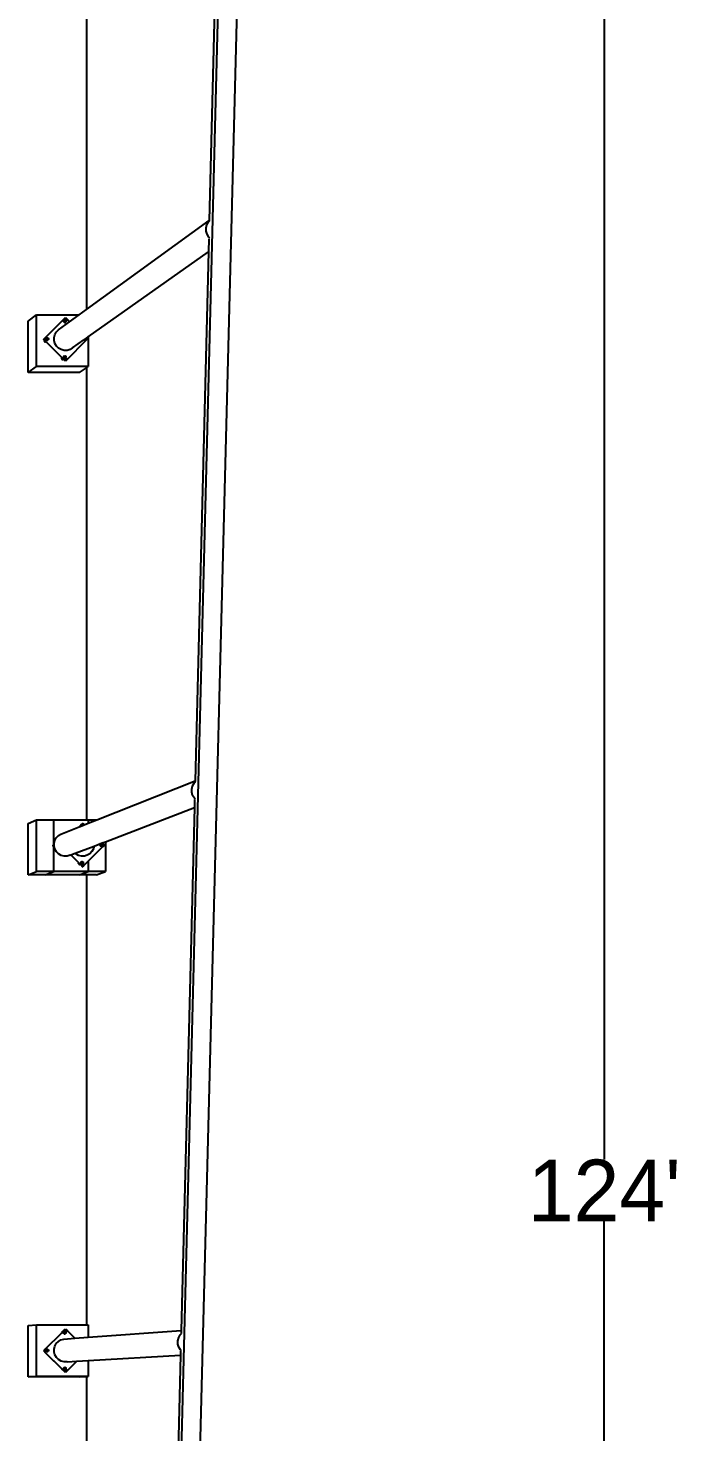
# Model space of a CAD drawing. Header units: inches. Extents: x -614 to 848, y -1045 to 1103.
# Drawn here: x 591 to 848, y 8 to 555 of the extents above; entities that cross this region are included whole.
import ezdxf

# ---------------------------------------------------------------- set-up
doc = ezdxf.new("R2010")
doc.units = ezdxf.units.IN
doc.header["$MEASUREMENT"] = 0
doc.dimstyles.get("Standard").update_dxf_attribs({"dimtxt": 24, "dimasz": 0.18, "dimexe": 0.18, "dimexo": 0.0625, "dimgap": 0.09, "dimtad": 0, "dimtih": 1, "dimtoh": 1, "dimdec": 4, "dimzin": 0, "dimdsep": 46, "dimtxsty": 'Standard', "dimcen": 0.09, "dimclrd": 1, "dimclre": 1, "dimclrt": 1, "dimadec": 0, "dimazin": 0, "dimtfac": 1, "dimtdec": 4, "dimtofl": 0, "dimtmove": 0, "dimatfit": 3, "dimfxl": 1, "dimtolj": 1, "dimtzin": 0, "dimarcsym": 0})

# ---------------------------------------------------------------- blocks, each defined once
blk = doc.blocks.new('*D1')
at = {"color": 1, "lineweight": -2, "transparency": 16777216}
for p, q in [((684.54, 1015.55), (816.19, 1015.55)), ((816.01, 1015.37), (816.01, 114.12)), ((816.01, -811.32), (816.01, 89.94)), ((637.71, -811.5), (816.19, -811.5))]:
    blk.add_line(p, q, dxfattribs=at)
at = {"color": 1, "transparency": 16777216}
for points in [[(815.98, 1015.37), (816.04, 1015.37), (816.01, 1015.55)], [(815.98, -811.32), (816.04, -811.32), (816.01, -811.5)]]:
    blk.add_solid(points, dxfattribs=at)
at = {"layer": 'Defpoints', "color": 0, "transparency": 16777216}
for p in [(684.47, 1015.55), (637.65, -811.5), (816.01, -811.5)]:
    blk.add_point(p, dxfattribs=at)
at = {"color": 1, "transparency": 16777216, "insert": (816.01, 102.03), "char_height": 24, "attachment_point": 5}
blk.add_mtext("\\A1;124'", dxfattribs=at)

msp = doc.modelspace()

# ---------------------------------------------------------------- linework, layer by layer
for p, q in [((630.61846, -811.49995), (676.92499, 1015.55191)), ((648.89581, -372.74928), (676.34825, 698.45633)), ((667.25798, 688.11104), (662.00141, 480.25696)), ((614.16305, 619.56269), (614.16305, 445.55204)), ((614.16305, 445.55204), (662.00141, 480.25696)), ((660.80069, 477.43644), (661.11792, 478.6821)), ((660.81666, 476.15113), (660.80069, 477.43644)), ((661.11792, 478.6821), (661.74675, 479.80321)), ((661.74675, 479.80321), (662.24759, 480.31665)), ((662.00141, 480.25696), (661.99835, 480.13588)), ((661.16476, 474.91374), (660.81666, 476.15113)), ((661.82125, 473.80861), (661.16476, 474.91374)), ((661.82009, 473.08715), (661.69152, 468.00311)), ((662.24759, 473.39274), (661.82125, 473.80861)), ((614.86396, 434.88278), (661.69152, 468.00311)), ((661.69152, 468.00311), (656.47731, 261.82434)), ((591.40954, 441.01367), (594.72395, 443.48523)), ((594.72395, 443.48523), (611.31409, 443.48523)), ((594.72395, 423.34522), (594.72395, 443.48523)), ((607.60518, 440.79455), (611.31409, 443.48523)), ((611.31409, 443.48523), (614.16305, 445.55204)), ((591.40954, 420.9859), (591.40954, 441.01367)), ((598.23453, 434.67916), (605.21092, 441.65555)), ((598.25713, 434.69558), (605.21442, 441.65287)), ((603.20799, 437.60456), (607.60518, 440.79455)), ((605.21092, 441.65555), (605.95775, 442.40238)), ((605.21092, 441.65555), (605.23379, 441.67224)), ((605.21092, 441.65555), (605.21442, 441.65287)), ((605.21442, 441.65287), (605.23379, 441.67224)), ((605.23379, 441.67224), (605.96084, 442.39929)), ((605.23379, 441.67224), (605.45254, 441.50439)), ((605.30297, 441.06647), (605.28869, 440.95798)), ((605.28869, 440.95798), (605.30297, 440.84949)), ((605.31307, 441.05637), (605.29879, 440.94788)), ((605.29879, 440.94788), (605.31307, 440.83939)), ((605.34485, 441.16758), (605.30297, 441.06647)), ((605.30297, 440.84949), (605.34485, 440.74839)), ((605.35495, 441.15748), (605.31307, 441.05637)), ((605.31307, 440.94788), (605.32687, 441.05268)), ((605.32687, 440.84308), (605.31307, 440.94788)), ((605.31307, 440.83939), (605.35495, 440.73829)), ((605.32687, 441.05268), (605.36732, 441.15033)), ((605.36732, 440.74543), (605.32687, 440.84308)), ((605.41147, 441.25439), (605.34485, 441.16758)), ((605.34485, 440.74839), (605.41147, 440.66157)), ((605.42157, 441.24429), (605.35495, 441.15748)), ((605.35495, 440.73829), (605.4128, 440.6629)), ((605.36026, 440.98226), (605.37406, 441.08706)), ((605.37406, 440.87745), (605.36026, 440.98226)), ((605.36732, 441.15033), (605.43167, 441.23419)), ((605.4229, 440.673), (605.36732, 440.74543)), ((605.37406, 441.08706), (605.41452, 441.18473)), ((605.41452, 440.77979), (605.37406, 440.87745)), ((605.49829, 441.32101), (605.41147, 441.25439)), ((605.4229, 440.673), (605.41147, 440.66157)), ((605.4128, 440.6629), (605.41718, 440.65718)), ((605.41452, 441.18473), (605.44344, 441.22242)), ((605.46452, 440.71462), (605.41452, 440.77979)), ((605.41718, 440.65718), (605.42157, 440.65147)), ((605.42157, 440.65147), (605.50839, 440.58485)), ((605.4229, 440.673), (605.46452, 440.71462)), ((605.43167, 440.66157), (605.4229, 440.673)), ((605.43167, 441.23419), (605.51553, 441.29854)), ((605.43167, 441.23419), (605.44344, 441.22242)), ((605.51553, 440.59722), (605.43167, 440.66157)), ((605.44344, 441.22242), (605.47887, 441.26859)), ((605.45254, 441.50439), (605.70728, 441.39888)), ((605.47887, 440.69592), (605.46452, 440.71462)), ((605.47887, 441.26859), (605.52068, 441.30067)), ((605.56273, 440.63157), (605.47887, 440.69592)), ((605.59939, 441.36289), (605.49829, 441.32101)), ((605.50839, 440.58485), (605.60949, 440.54297)), ((605.51553, 441.29854), (605.56273, 441.33294)), ((605.51553, 441.29854), (605.52068, 441.30067)), ((605.61318, 440.55677), (605.51553, 440.59722)), ((605.52068, 441.30067), (605.56273, 441.33294)), ((605.56273, 441.33294), (605.65163, 441.36976)), ((605.6604, 440.59112), (605.56273, 440.63157)), ((605.65163, 441.36976), (605.59939, 441.36289)), ((605.60949, 440.54297), (605.71798, 440.52869)), ((605.71798, 440.54297), (605.61318, 440.55677)), ((605.65163, 441.36976), (605.6604, 441.3734)), ((605.6604, 441.3734), (605.7652, 441.38719)), ((605.7652, 440.57732), (605.6604, 440.59112)), ((605.70728, 441.39888), (605.98064, 441.36289)), ((605.71798, 440.54297), (605.71798, 440.58354)), ((605.82278, 440.55677), (605.71798, 440.54297)), ((605.71798, 440.52869), (605.82647, 440.54297)), ((605.71798, 440.54012), (605.71798, 440.54297)), ((605.71798, 440.52869), (605.71798, 440.54012)), ((605.7652, 441.38719), (605.87001, 441.3734)), ((605.87001, 440.59112), (605.7652, 440.57732)), ((605.91748, 440.59495), (605.82278, 440.55677)), ((605.82647, 440.54297), (605.92758, 440.58485)), ((605.87001, 441.3734), (605.96767, 441.33294)), ((605.9623, 440.62934), (605.87001, 440.59112)), ((605.92043, 440.59722), (605.91748, 440.59495)), ((605.92043, 440.59722), (605.96767, 440.63157)), ((605.92043, 440.59722), (605.9623, 440.62934)), ((605.92758, 440.58485), (606.01439, 440.65147)), ((605.95775, 442.40238), (605.98064, 442.41909)), ((605.95775, 442.40238), (605.96084, 442.39929)), ((605.96084, 442.39929), (605.98064, 442.41909)), ((605.96767, 440.63157), (605.9623, 440.62934)), ((605.96767, 441.33294), (606.05154, 441.26859)), ((606.05154, 440.69592), (605.96767, 440.63157)), ((605.98064, 442.41909), (606.72749, 441.67224)), ((605.98064, 442.41909), (605.98064, 441.36855)), ((605.98064, 441.36289), (606.25401, 441.39888)), ((606.01439, 440.65147), (606.04416, 440.69026)), ((606.05154, 441.26859), (606.11589, 441.18473)), ((606.11589, 440.77979), (606.05154, 440.69592)), ((606.11589, 441.18473), (606.15634, 441.08706)), ((606.15634, 440.87745), (606.11589, 440.77979)), ((606.15634, 441.08706), (606.17014, 440.98226)), ((606.17014, 440.98226), (606.15634, 440.87745)), ((606.25401, 441.39888), (606.50874, 441.50439)), ((606.50874, 441.50439), (606.72749, 441.67224)), ((606.72749, 441.67224), (607.60518, 440.79455)), ((597.4877, 433.93233), (598.23453, 434.67916)), ((597.4877, 433.93233), (597.51028, 433.94873)), ((597.72406, 433.69597), (597.4877, 433.93233)), ((597.51028, 433.94873), (598.23721, 434.67566)), ((598.25713, 433.20188), (597.51028, 433.94873)), ((597.51028, 433.94873), (598.52359, 433.94873)), ((597.6274, 433.52355), (597.61314, 433.41522)), ((597.61314, 433.41522), (597.6274, 433.30689)), ((597.66922, 433.6245), (597.6274, 433.52355)), ((597.6274, 433.30689), (597.66922, 433.20594)), ((597.72406, 433.69597), (597.66922, 433.6245)), ((597.66922, 433.20594), (597.73573, 433.11926)), ((598.23453, 433.18551), (597.72406, 433.69597)), ((597.73573, 433.11926), (597.82242, 433.05274)), ((597.82242, 433.05274), (597.92337, 433.01092)), ((597.92337, 433.01092), (598.0317, 432.99666)), ((598.0317, 432.99666), (598.14003, 433.01092)), ((598.14003, 433.01092), (598.24098, 433.05274)), ((598.23453, 434.67916), (598.25713, 434.69558)), ((598.23721, 434.67566), (598.23453, 434.67916)), ((598.23453, 433.18551), (598.25713, 433.20188)), ((598.31245, 433.10758), (598.23453, 433.18551)), ((598.23721, 434.67566), (598.25713, 434.69558)), ((598.24098, 433.05274), (598.31245, 433.10758)), ((598.24098, 433.05274), (598.31426, 433.10578)), ((598.42498, 434.47683), (598.25713, 434.69558)), ((598.25713, 433.20188), (598.42498, 433.42063)), ((605.23379, 426.22522), (598.25713, 433.20188)), ((598.31426, 433.10578), (598.31245, 433.10758)), ((604.57381, 426.84623), (598.31426, 433.10578)), ((598.5305, 434.2221), (598.42498, 434.47683)), ((598.42498, 433.42063), (598.5305, 433.67536)), ((598.5167, 434.18236), (598.50242, 434.07386)), ((598.50242, 434.07386), (598.5167, 433.96537)), ((598.51621, 434.07017), (598.5305, 434.17866)), ((598.5305, 433.96907), (598.51621, 434.07017)), ((598.55858, 434.28346), (598.5167, 434.18236)), ((598.5167, 433.96537), (598.52359, 433.94873)), ((598.52359, 433.94873), (598.53586, 433.94873)), ((598.52359, 433.94873), (598.55858, 433.86427)), ((598.53484, 434.18914), (598.5305, 434.2221)), ((598.53484, 434.18914), (598.5305, 434.17866)), ((598.5305, 433.96907), (598.5305, 433.96167)), ((598.5305, 433.96907), (598.55984, 433.89823)), ((598.5305, 433.96167), (598.5591, 433.89262)), ((598.5305, 433.67536), (598.5591, 433.89262)), ((598.57237, 434.27976), (598.53484, 434.18914)), ((598.56649, 433.94873), (598.53484, 434.18914)), ((598.53586, 433.94873), (598.53892, 433.94873)), ((598.53892, 433.94873), (598.56082, 433.94873)), ((598.62519, 434.37027), (598.55858, 434.28346)), ((598.55858, 433.86427), (598.61642, 433.78888)), ((598.5591, 433.89262), (598.55984, 433.89823)), ((598.5591, 433.89262), (598.57237, 433.86057)), ((598.55984, 433.89823), (598.56649, 433.94873)), ((598.57095, 433.87141), (598.55984, 433.89823)), ((598.56336, 434.1077), (598.57716, 434.21251)), ((598.57716, 434.0029), (598.56336, 434.1077)), ((598.62652, 433.79898), (598.57095, 433.87141)), ((598.57237, 434.27976), (598.63529, 434.36017)), ((598.57237, 433.86057), (598.63899, 433.77375)), ((598.57716, 434.21251), (598.61761, 434.31017)), ((598.61761, 433.90523), (598.57716, 434.0029)), ((598.61642, 433.78888), (598.62081, 433.78317)), ((598.61761, 434.31017), (598.647, 434.34847)), ((598.66761, 433.84007), (598.61761, 433.90523)), ((598.62081, 433.78317), (598.62519, 433.77745)), ((598.62519, 433.77745), (598.71201, 433.71083)), ((598.62652, 433.79898), (598.66761, 433.84007)), ((598.63529, 433.78755), (598.62652, 433.79898)), ((598.63529, 434.36017), (598.71915, 434.42452)), ((598.63899, 434.36658), (598.63529, 434.36017)), ((598.63529, 434.36017), (598.647, 434.34847)), ((598.71915, 433.7232), (598.63529, 433.78755)), ((598.72581, 434.4332), (598.63899, 434.36658)), ((598.63899, 433.77375), (598.72581, 433.70714)), ((598.647, 434.34847), (598.68196, 434.39404)), ((598.68196, 433.82137), (598.66761, 433.84007)), ((598.68196, 434.39404), (598.72467, 434.42681)), ((598.76583, 433.75702), (598.68196, 433.82137)), ((598.71201, 433.71083), (598.81311, 433.66896)), ((598.71915, 434.42452), (598.73815, 434.43831)), ((598.71915, 434.42452), (598.72467, 434.42681)), ((598.81681, 433.68275), (598.71915, 433.7232)), ((598.72467, 434.42681), (598.73815, 434.43831)), ((598.73815, 434.43831), (598.72581, 434.4332)), ((598.82691, 433.66526), (598.72581, 433.70714)), ((598.74142, 434.43966), (598.73815, 434.43831)), ((598.74142, 434.43966), (598.76583, 434.45839)), ((598.76583, 434.45839), (598.86349, 434.49884)), ((598.86349, 433.71656), (598.76583, 433.75702)), ((598.81311, 433.66896), (598.82025, 433.66802)), ((598.92161, 433.66896), (598.81681, 433.68275)), ((598.82025, 433.66802), (598.92161, 433.65467)), ((598.82691, 433.66526), (598.9354, 433.65098)), ((598.86349, 434.49884), (598.9683, 434.51264)), ((598.9683, 433.70277), (598.86349, 433.71656)), ((598.92161, 433.66896), (598.92161, 433.70891)), ((599.0264, 433.68275), (598.92161, 433.66896)), ((598.92161, 433.6661), (598.92161, 433.66896)), ((598.92161, 433.65467), (599.0301, 433.66896)), ((598.92161, 433.65467), (598.92161, 433.6661)), ((598.9354, 433.65098), (599.0439, 433.66526)), ((598.9683, 434.51264), (599.0731, 434.49884)), ((599.0731, 433.71656), (598.9683, 433.70277)), ((599.1211, 433.72093), (599.0264, 433.68275)), ((599.0301, 433.66896), (599.1312, 433.71083)), ((599.0439, 433.66526), (599.145, 433.70714)), ((599.0731, 434.49884), (599.17077, 434.45839)), ((599.16503, 433.75464), (599.0731, 433.71656)), ((599.12406, 433.7232), (599.1211, 433.72093)), ((599.12406, 433.7232), (599.17077, 433.75702)), ((599.12406, 433.7232), (599.16503, 433.75464)), ((599.1312, 433.71083), (599.21802, 433.77745)), ((599.145, 433.70714), (599.23181, 433.77375)), ((599.17077, 433.75702), (599.16503, 433.75464)), ((599.17077, 434.45839), (599.25463, 434.39404)), ((599.25463, 433.82137), (599.17077, 433.75702)), ((599.21802, 433.77745), (599.24754, 433.81593)), ((599.25463, 434.39404), (599.31898, 434.31017)), ((599.31898, 433.90523), (599.25463, 433.82137)), ((599.31898, 434.31017), (599.35944, 434.21251)), ((599.35944, 434.0029), (599.31898, 433.90523)), ((599.35944, 434.21251), (599.37324, 434.1077)), ((599.37324, 434.1077), (599.35944, 434.0029)), ((601.52974, 434.61247), (601.81852, 435.7464)), ((601.54428, 433.44244), (601.52974, 434.61247)), ((601.86115, 432.31604), (601.54428, 433.44244)), ((601.81852, 435.7464), (602.39094, 436.76694)), ((602.39094, 436.76694), (603.20799, 437.60456)), ((613.70415, 433.20188), (606.72749, 426.22522)), ((608.75329, 430.5608), (613.17601, 433.68892)), ((613.12784, 433.65485), (613.13019, 433.65516)), ((613.13019, 433.65516), (613.23129, 433.69704)), ((613.17601, 433.68892), (613.22568, 433.72405)), ((613.22119, 433.70714), (613.17601, 433.68892)), ((613.22415, 433.70941), (613.22119, 433.70714)), ((613.22415, 433.70941), (613.27196, 433.74322)), ((613.22415, 433.70941), (613.26383, 433.73985)), ((613.22568, 433.72405), (613.37013, 433.82622)), ((613.26383, 433.73985), (613.22568, 433.72405)), ((613.23129, 433.69704), (613.31811, 433.76365)), ((613.27196, 433.74322), (613.26383, 433.73985)), ((613.35582, 433.80757), (613.27196, 433.74322)), ((613.31811, 433.76365), (613.34606, 433.80008)), ((613.37013, 433.82622), (613.35582, 433.80757)), ((613.37013, 433.82622), (613.40745, 433.85262)), ((613.40745, 433.85262), (614.07498, 434.32475)), ((613.40745, 433.85262), (613.43079, 433.67536)), ((613.43079, 433.67536), (613.5363, 433.42063)), ((613.5363, 433.42063), (613.70415, 433.20188)), ((614.451, 433.94873), (613.54335, 433.94873)), ((614.451, 433.94873), (613.70415, 433.20188)), ((614.07498, 434.32475), (614.86396, 434.88278)), ((614.07498, 434.32475), (614.451, 433.94873)), ((614.86396, 434.88278), (614.86396, 423.34522)), ((602.45876, 431.31004), (601.86115, 432.31604)), ((603.29638, 430.49298), (602.45876, 431.31004)), ((604.31693, 429.92056), (603.29638, 430.49298)), ((605.45085, 429.63178), (604.31693, 429.92056)), ((605.30297, 427.24507), (605.28869, 427.13658)), ((605.28869, 427.13658), (605.30297, 427.02808)), ((605.34485, 427.34617), (605.30297, 427.24507)), ((605.30297, 427.13658), (605.31677, 427.24137)), ((605.31677, 427.03178), (605.30297, 427.13658)), ((605.30297, 427.02808), (605.34485, 426.92698)), ((605.31677, 427.24137), (605.35722, 427.33903)), ((605.35722, 426.93412), (605.31677, 427.03178)), ((605.41147, 427.43299), (605.34485, 427.34617)), ((605.35016, 427.16988), (605.36396, 427.27468)), ((605.36396, 427.06507), (605.35016, 427.16988)), ((605.35722, 427.33903), (605.42157, 427.42289)), ((605.36396, 427.27468), (605.40442, 427.37234)), ((605.40442, 426.96741), (605.36396, 427.06507)), ((605.40442, 427.37234), (605.46877, 427.45621)), ((605.42157, 427.42289), (605.50543, 427.48723)), ((606.62088, 429.64632), (605.45085, 429.63178)), ((605.46877, 427.45621), (605.51363, 427.49063)), ((605.50543, 427.48723), (605.55263, 427.52056)), ((605.50543, 427.48723), (605.51363, 427.49063)), ((605.51363, 427.49063), (605.55263, 427.52056)), ((605.55263, 427.52056), (605.6503, 427.56102)), ((605.6503, 427.56102), (605.7551, 427.57481)), ((605.7551, 427.57481), (605.85991, 427.56102)), ((605.85991, 427.56102), (605.95757, 427.52056)), ((605.95757, 427.52056), (606.04144, 427.45621)), ((606.04144, 427.45621), (606.10579, 427.37234)), ((606.10579, 427.37234), (606.14624, 427.27468)), ((606.14624, 427.06507), (606.10579, 426.96741)), ((606.14624, 427.27468), (606.16004, 427.16988)), ((606.16004, 427.16988), (606.14624, 427.06507)), ((607.74728, 429.9632), (606.62088, 429.64632)), ((608.75329, 430.5608), (607.74728, 429.9632)), ((591.40954, 420.9859), (594.72395, 423.34522)), ((614.86396, 423.34522), (594.72395, 423.34522)), ((604.38966, 426.60042), (604.3754, 426.49209)), ((604.3754, 426.49209), (604.38966, 426.38376)), ((604.43148, 426.70137), (604.38966, 426.60042)), ((604.38966, 426.38376), (604.43148, 426.28281)), ((604.49799, 426.78806), (604.43148, 426.70137)), ((604.43148, 426.28281), (604.49799, 426.19613)), ((604.57381, 426.84623), (604.49799, 426.78806)), ((604.49799, 426.19613), (604.58468, 426.12961)), ((605.1481, 426.27194), (604.57381, 426.84623)), ((604.58468, 426.12961), (604.68563, 426.0878)), ((604.68563, 426.0878), (604.79396, 426.07353)), ((604.79396, 426.07353), (604.90229, 426.0878)), ((604.90229, 426.0878), (605.00324, 426.12961)), ((605.00324, 426.12961), (605.17174, 426.2483)), ((605.00324, 426.12961), (605.08992, 426.19613)), ((605.08992, 426.19613), (605.1481, 426.27194)), ((605.17174, 426.2483), (605.1481, 426.27194)), ((605.21092, 426.20912), (605.17174, 426.2483)), ((605.21092, 426.20912), (605.23379, 426.22522)), ((605.95775, 425.46229), (605.21092, 426.20912)), ((605.45254, 426.39307), (605.23379, 426.22522)), ((605.98064, 425.47837), (605.23379, 426.22522)), ((605.34485, 426.92698), (605.41147, 426.84016)), ((605.42157, 426.85026), (605.35722, 426.93412)), ((605.46877, 426.88354), (605.40442, 426.96741)), ((605.41147, 426.84016), (605.49829, 426.77355)), ((605.50543, 426.78592), (605.42157, 426.85026)), ((605.70728, 426.49859), (605.45254, 426.39307)), ((605.55263, 426.81919), (605.46877, 426.88354)), ((605.49829, 426.77355), (605.59939, 426.73167)), ((605.60308, 426.74547), (605.50543, 426.78592)), ((605.6503, 426.77874), (605.55263, 426.81919)), ((605.59939, 426.73167), (605.70788, 426.71739)), ((605.70788, 426.73167), (605.60308, 426.74547)), ((605.7551, 426.76494), (605.6503, 426.77874)), ((605.98064, 426.53457), (605.70728, 426.49859)), ((605.70788, 426.73167), (605.70788, 426.77115)), ((605.81268, 426.74547), (605.70788, 426.73167)), ((605.70788, 426.71739), (605.81637, 426.73167)), ((605.70788, 426.71739), (605.70788, 426.73167)), ((605.85991, 426.77874), (605.7551, 426.76494)), ((605.91033, 426.78592), (605.81268, 426.74547)), ((605.81637, 426.73167), (605.91748, 426.77355)), ((605.94915, 426.8157), (605.85991, 426.77874)), ((605.91033, 426.78592), (605.95757, 426.81919)), ((605.94915, 426.8157), (605.91033, 426.78592)), ((605.91748, 426.77355), (606.00429, 426.84016)), ((605.95757, 426.81919), (605.94915, 426.8157)), ((606.03205, 426.87634), (605.95757, 426.81919)), ((605.95775, 425.46229), (605.98064, 425.47837)), ((606.25401, 426.49859), (605.98064, 426.53457)), ((606.72749, 426.22522), (605.98064, 425.47837)), ((606.00429, 426.84016), (606.03205, 426.87634)), ((606.00429, 426.84016), (606.00429, 425.47837)), ((606.04144, 426.88354), (606.03205, 426.87634)), ((606.10579, 426.96741), (606.04144, 426.88354)), ((606.50874, 426.39307), (606.25401, 426.49859)), ((606.72749, 426.22522), (606.50874, 426.39307)), ((611.4373, 420.9859), (614.16305, 422.86262)), ((614.16305, 422.86262), (614.86396, 423.34522)), ((614.16305, 422.86262), (614.16305, 246.56068)), ((611.4373, 420.9859), (591.40954, 420.9859)), ((618.20643, 246.56068), (656.47731, 261.82434)), ((655.19866, 258.57049), (655.5132, 259.80558)), ((655.2145, 257.29607), (655.19866, 258.57049)), ((655.5132, 259.80558), (656.13669, 260.91718)), ((656.13669, 260.91718), (656.63329, 261.42628)), ((656.47731, 261.82434), (656.46555, 261.3595)), ((655.55964, 256.06917), (655.2145, 257.29607)), ((656.21057, 254.97341), (655.55964, 256.06917)), ((656.63329, 254.56106), (656.21057, 254.97341)), ((656.29026, 254.42808), (656.21117, 251.30066)), ((591.40954, 245.18659), (594.72395, 246.56068)), ((594.72395, 226.42067), (594.72395, 246.56068)), ((594.72395, 246.56068), (601.43729, 246.56068)), ((601.43729, 226.42067), (601.43729, 246.56068)), ((601.43729, 246.56068), (614.16305, 246.56068)), ((614.16305, 246.56068), (614.86396, 246.56068)), ((614.86396, 246.56068), (614.86396, 245.2276)), ((614.86396, 246.56068), (618.20643, 246.56068)), ((614.86396, 245.2276), (618.20643, 246.56068)), ((621.5773, 238.03738), (656.21117, 251.30066)), ((656.21117, 251.30066), (651.05466, 47.40325)), ((591.40954, 225.15882), (591.40954, 245.18659)), ((603.20799, 240.38244), (604.214, 240.98005)), ((604.214, 240.98005), (611.29907, 243.8058)), ((611.29907, 243.8058), (611.93415, 244.44088)), ((611.29907, 243.8058), (611.32217, 243.81502)), ((611.32217, 243.81502), (611.94201, 244.43485)), ((611.32217, 243.81502), (612.33186, 244.21772)), ((611.93415, 244.44088), (612.68097, 245.1877)), ((611.93415, 244.44088), (611.95727, 244.45012)), ((611.93415, 244.44088), (611.94201, 244.43485)), ((611.94201, 244.43485), (611.95727, 244.45012)), ((611.95727, 244.45012), (612.68792, 245.18076)), ((611.95727, 244.45012), (612.17602, 244.28227)), ((612.17602, 244.28227), (612.33186, 244.21772)), ((612.33186, 244.21772), (613.29804, 244.60306)), ((612.68097, 245.1877), (612.70412, 245.19697)), ((612.68097, 245.1877), (612.68792, 245.18076)), ((612.68792, 245.18076), (612.70412, 245.19697)), ((612.70412, 245.19697), (613.29804, 244.60306)), ((612.70412, 245.19697), (612.70412, 244.36618)), ((613.29804, 244.60306), (614.86396, 245.2276)), ((601.033, 236.59901), (601.01873, 236.49068)), ((601.01873, 236.49068), (601.033, 236.38234)), ((601.07481, 236.69995), (601.033, 236.59901)), ((601.033, 236.38234), (601.07481, 236.2814)), ((601.14133, 236.78664), (601.07481, 236.69995)), ((601.07481, 236.2814), (601.14133, 236.19471)), ((601.22801, 236.85316), (601.14133, 236.78664)), ((601.14133, 236.19471), (601.22801, 236.12819)), ((601.32896, 236.89497), (601.22801, 236.85316)), ((601.22801, 236.12819), (601.32896, 236.08638)), ((601.43729, 236.90923), (601.32896, 236.89497)), ((601.32896, 236.08638), (601.43729, 236.07212)), ((601.53588, 236.89625), (601.43729, 236.90923)), ((601.54092, 236.49068), (601.43729, 236.49068)), ((601.43729, 236.07212), (601.54562, 236.08638)), ((601.52974, 237.39035), (601.81852, 238.52427)), ((601.54428, 236.22032), (601.52974, 237.39035)), ((601.86115, 235.09392), (601.54428, 236.22032)), ((601.54562, 236.08638), (601.57817, 236.09986)), ((601.81852, 238.52427), (602.39094, 239.54482)), ((602.39094, 239.54482), (603.20799, 240.38244)), ((609.76919, 233.51538), (617.15486, 236.34377)), ((620.42763, 235.97976), (614.86396, 230.41609)), ((617.15502, 236.33077), (616.86624, 235.19685)), ((617.15486, 236.34377), (620.33823, 237.56286)), ((617.15486, 236.34377), (617.15502, 236.33077)), ((619.34027, 236.94644), (619.32599, 236.83794)), ((619.32599, 236.83794), (619.34027, 236.72945)), ((619.38215, 237.04754), (619.34027, 236.94644)), ((619.34027, 236.83794), (619.35407, 236.94274)), ((619.35407, 236.73315), (619.34027, 236.83794)), ((619.34027, 236.72945), (619.38215, 236.62835)), ((619.35407, 236.94274), (619.39452, 237.0404)), ((619.39452, 236.63549), (619.35407, 236.73315)), ((619.44877, 237.13435), (619.38215, 237.04754)), ((619.38215, 236.62835), (619.44, 236.55296)), ((619.38856, 236.85641), (619.40235, 236.96121)), ((619.40235, 236.7516), (619.38856, 236.85641)), ((619.39452, 237.0404), (619.45887, 237.12425)), ((619.4501, 236.56306), (619.39452, 236.63549)), ((619.40235, 236.96121), (619.44281, 237.05888)), ((619.44281, 236.65394), (619.40235, 236.7516)), ((619.52548, 237.21107), (619.43867, 237.14445)), ((619.43867, 237.14445), (619.45887, 237.12425)), ((619.44, 236.55296), (619.43867, 236.55163)), ((619.43867, 236.55163), (619.44438, 236.54725)), ((619.4501, 236.56306), (619.44, 236.55296)), ((619.44, 236.55296), (619.44438, 236.54725)), ((619.44281, 237.05888), (619.47817, 237.10496)), ((619.48543, 236.59839), (619.44281, 236.65394)), ((619.44438, 236.54725), (619.52548, 236.48501)), ((619.44438, 236.54725), (619.44877, 236.54153)), ((619.44877, 236.54153), (619.53558, 236.47491)), ((619.48543, 236.59839), (619.4501, 236.56306)), ((619.45887, 236.55163), (619.4501, 236.56306)), ((619.45887, 237.12425), (619.54273, 237.1886)), ((619.45887, 237.12425), (619.47817, 237.10496)), ((619.54273, 236.48728), (619.45887, 236.55163)), ((619.47817, 237.10496), (619.50716, 237.14274)), ((619.50716, 236.57007), (619.48543, 236.59839)), ((619.50716, 237.14274), (619.59103, 237.20709)), ((619.59103, 236.50572), (619.50716, 236.57007)), ((619.62658, 237.25295), (619.52548, 237.21107)), ((619.52548, 236.48501), (619.62658, 236.44314)), ((619.53558, 236.47491), (619.63668, 236.43304)), ((619.54273, 237.1886), (619.64038, 237.22905)), ((619.64038, 236.44683), (619.54273, 236.48728)), ((619.59103, 237.20709), (619.64574, 237.22976)), ((619.68869, 236.46527), (619.59103, 236.50572)), ((619.73508, 237.26723), (619.62658, 237.25295)), ((619.62658, 236.44314), (619.73508, 236.42885)), ((619.63668, 236.43304), (619.74518, 236.41875)), ((619.64038, 237.22905), (619.68869, 237.24755)), ((619.64038, 237.22905), (619.64574, 237.22976)), ((619.74518, 236.43304), (619.64038, 236.44683)), ((619.64574, 237.22976), (619.68869, 237.24755)), ((619.68869, 237.24755), (619.78665, 237.26044)), ((619.79349, 236.45147), (619.68869, 236.46527)), ((619.78665, 237.26044), (619.73508, 237.26723)), ((619.73508, 236.42885), (619.74518, 236.43018)), ((619.74518, 236.43304), (619.74518, 236.45783)), ((619.84998, 236.44683), (619.74518, 236.43304)), ((619.74518, 236.43018), (619.84357, 236.44314)), ((619.74518, 236.43018), (619.74518, 236.43304)), ((619.74518, 236.41875), (619.85367, 236.43304)), ((619.74518, 236.41875), (619.74518, 236.43018)), ((619.78665, 237.26044), (619.79349, 237.26134)), ((619.79349, 237.26134), (619.8983, 237.24755)), ((619.89443, 236.46476), (619.79349, 236.45147)), ((619.84357, 236.44314), (619.84998, 236.44683)), ((619.89443, 236.46476), (619.84998, 236.44683)), ((619.85367, 236.43304), (619.95477, 236.47491)), ((619.89443, 236.46476), (619.8983, 236.46527)), ((619.8983, 237.24755), (619.99596, 237.20709)), ((619.99596, 236.50572), (619.8983, 236.46527)), ((619.95477, 236.47491), (619.9937, 236.50478)), ((619.99596, 237.20709), (620.07983, 237.14274)), ((620.07983, 236.57007), (619.99596, 236.50572)), ((620.07983, 237.14274), (620.14418, 237.05888)), ((620.13024, 236.63577), (620.07983, 236.57007)), ((620.14418, 236.65394), (620.13024, 236.63577)), ((620.13024, 236.63577), (620.15427, 236.45324)), ((620.14418, 237.05888), (620.16142, 237.01725)), ((620.18463, 236.7516), (620.14418, 236.65394)), ((620.15427, 236.45324), (620.25978, 236.1985)), ((620.25978, 237.25471), (620.16142, 237.01725)), ((620.16142, 237.01725), (620.18463, 236.96121)), ((621.17448, 236.72661), (620.17428, 236.72661)), ((620.18463, 236.96121), (620.19843, 236.85641)), ((620.19843, 236.85641), (620.18463, 236.7516)), ((620.42763, 237.47346), (620.25978, 237.25471)), ((620.25978, 236.1985), (620.42763, 235.97976)), ((620.33823, 237.56286), (621.5773, 238.03738)), ((620.33823, 237.56286), (620.42763, 237.47346)), ((620.42763, 237.47346), (621.17448, 236.72661)), ((621.17448, 236.72661), (620.42763, 235.97976)), ((621.5773, 238.03738), (621.5773, 226.42067)), ((602.45876, 234.08791), (601.86115, 235.09392)), ((603.29638, 233.27086), (602.45876, 234.08791)), ((604.31693, 232.69844), (603.29638, 233.27086)), ((605.45085, 232.40966), (604.31693, 232.69844)), ((606.62088, 232.4242), (605.45085, 232.40966)), ((607.74728, 232.74107), (606.62088, 232.4242)), ((607.74728, 232.74107), (608.06561, 232.86298)), ((608.06561, 232.86298), (608.08859, 232.87178)), ((611.14783, 229.78076), (608.06561, 232.86298)), ((608.08859, 232.87178), (609.76919, 233.51538)), ((611.95727, 229.0031), (608.08859, 232.87178)), ((610.01986, 233.27086), (609.76919, 233.51538)), ((611.04041, 232.69844), (610.01986, 233.27086)), ((612.17434, 232.40966), (611.04041, 232.69844)), ((612.02646, 230.02295), (612.01217, 229.91445)), ((612.06833, 230.12405), (612.02646, 230.02295)), ((612.02646, 229.91445), (612.04025, 230.01925)), ((612.04025, 230.01925), (612.0807, 230.11691)), ((612.13495, 230.21086), (612.06833, 230.12405)), ((612.07417, 229.93238), (612.08797, 230.03718)), ((612.0807, 230.11691), (612.14505, 230.20076)), ((612.08797, 230.03718), (612.12842, 230.13485)), ((612.12842, 230.13485), (612.19277, 230.21871)), ((612.14505, 230.20076), (612.22891, 230.26511)), ((613.34437, 232.4242), (612.17434, 232.40966)), ((612.19277, 230.21871), (612.27664, 230.28306)), ((612.22891, 230.26511), (612.32656, 230.30556)), ((612.27664, 230.28306), (612.333, 230.30641)), ((612.32656, 230.30556), (612.3743, 230.32352)), ((612.32656, 230.30556), (612.333, 230.30641)), ((612.333, 230.30641), (612.3743, 230.32352)), ((612.3743, 230.32352), (612.47911, 230.33731)), ((612.47911, 230.33731), (612.58391, 230.32352)), ((612.58391, 230.32352), (612.68158, 230.28306)), ((612.68158, 230.28306), (612.76544, 230.21871)), ((612.76544, 230.21871), (612.82979, 230.13485)), ((612.82979, 230.13485), (612.87025, 230.03718)), ((612.87025, 230.03718), (612.88405, 229.93238)), ((614.47076, 232.74107), (613.34437, 232.4242)), ((614.86396, 230.41609), (613.45097, 229.0031)), ((615.47677, 233.33868), (614.47076, 232.74107)), ((614.86396, 230.41609), (614.86396, 226.42067)), ((616.29382, 234.1763), (615.47677, 233.33868)), ((616.86624, 235.19685), (616.29382, 234.1763)), ((591.40954, 225.15882), (594.72395, 226.42067)), ((598.08546, 225.15882), (591.40954, 225.15882)), ((601.43729, 226.42067), (594.72395, 226.42067)), ((598.08546, 225.15882), (601.43729, 226.42067)), ((611.4373, 225.15882), (598.08546, 225.15882)), ((614.86396, 226.42067), (601.43729, 226.42067)), ((611.103, 229.67588), (611.08874, 229.56755)), ((611.103, 229.45922), (611.08874, 229.56755)), ((611.14481, 229.77683), (611.103, 229.67588)), ((611.103, 229.45922), (611.14481, 229.35827)), ((611.14783, 229.78076), (611.14481, 229.77683)), ((611.14481, 229.35827), (611.21133, 229.27158)), ((611.72051, 229.20809), (611.14783, 229.78076)), ((611.21133, 229.27158), (611.29802, 229.20507)), ((611.29802, 229.20507), (611.39897, 229.16325)), ((611.39897, 229.16325), (611.5073, 229.14899)), ((611.4373, 225.15882), (614.86396, 226.42067)), ((614.16305, 225.15882), (611.4373, 225.15882)), ((611.5073, 229.14899), (611.61563, 229.16325)), ((611.61563, 229.16325), (611.71657, 229.20507)), ((611.61563, 229.16325), (611.72454, 229.20406)), ((611.71657, 229.20507), (611.72051, 229.20809)), ((611.72454, 229.20406), (611.72051, 229.20809)), ((611.93415, 228.99444), (611.72454, 229.20406)), ((611.93415, 228.99444), (611.95727, 229.0031)), ((612.68097, 228.24762), (611.93415, 228.99444)), ((612.17602, 229.17095), (611.95727, 229.0031)), ((612.70412, 228.25625), (611.95727, 229.0031)), ((612.01217, 229.91445), (612.02646, 229.80596)), ((612.04025, 229.80966), (612.02646, 229.91445)), ((612.02646, 229.80596), (612.06833, 229.70486)), ((612.0807, 229.712), (612.04025, 229.80966)), ((612.06833, 229.70486), (612.13495, 229.61804)), ((612.08797, 229.82757), (612.07417, 229.93238)), ((612.14505, 229.62814), (612.0807, 229.712)), ((612.12842, 229.72991), (612.08797, 229.82757)), ((612.19277, 229.64604), (612.12842, 229.72991)), ((612.13495, 229.61804), (612.22177, 229.55142)), ((612.22891, 229.56379), (612.14505, 229.62814)), ((612.43076, 229.27646), (612.17602, 229.17095)), ((612.27664, 229.58169), (612.19277, 229.64604)), ((612.22177, 229.55142), (612.32287, 229.50955)), ((612.32656, 229.52334), (612.22891, 229.56379)), ((612.3743, 229.54124), (612.27664, 229.58169)), ((612.32287, 229.50955), (612.43136, 229.49526)), ((612.43136, 229.50955), (612.32656, 229.52334)), ((612.47911, 229.52744), (612.3743, 229.54124)), ((612.70412, 229.31245), (612.43076, 229.27646)), ((612.43136, 229.50955), (612.43136, 229.53373)), ((612.53616, 229.52334), (612.43136, 229.50955)), ((612.43136, 229.49526), (612.53986, 229.50955)), ((612.43136, 229.49526), (612.43136, 229.50955)), ((612.57724, 229.54036), (612.47911, 229.52744)), ((612.53616, 229.52334), (612.58391, 229.54124)), ((612.57724, 229.54036), (612.53616, 229.52334)), ((612.53986, 229.50955), (612.64096, 229.55142)), ((612.58391, 229.54124), (612.57724, 229.54036)), ((612.67902, 229.58063), (612.58391, 229.54124)), ((612.64096, 229.55142), (612.67902, 229.58063)), ((612.68158, 229.58169), (612.67902, 229.58063)), ((612.68097, 228.24762), (612.70412, 228.25625)), ((612.76544, 229.64604), (612.68158, 229.58169)), ((612.97749, 229.27646), (612.70412, 229.31245)), ((613.45097, 229.0031), (612.70412, 228.25625)), ((612.72777, 229.61714), (612.72777, 228.25625)), ((612.82979, 229.72991), (612.76544, 229.64604)), ((612.87025, 229.82757), (612.82979, 229.72991)), ((612.88405, 229.93238), (612.87025, 229.82757)), ((613.23223, 229.17095), (612.97749, 229.27646)), ((613.45097, 229.0031), (613.23223, 229.17095)), ((614.16305, 225.15882), (614.16305, 49.63614)), ((618.11323, 225.15882), (614.16305, 225.15882)), ((621.5773, 226.42067), (614.86396, 226.42067)), ((618.11323, 225.15882), (621.5773, 226.42067)), ((591.40954, 49.35951), (594.72395, 49.63614)), ((591.40954, 29.33174), (591.40954, 49.35951)), ((594.72395, 29.49613), (594.72395, 49.63614)), ((594.72395, 49.63614), (614.16305, 49.63614)), ((614.16305, 49.63614), (614.86396, 49.63614)), ((614.86396, 49.63614), (614.86396, 44.76821)), ((598.23453, 40.24981), (604.38155, 46.39684)), ((598.25713, 40.25133), (604.384, 46.37821)), ((604.214, 43.75793), (605.3404, 44.0748)), ((604.38966, 46.55188), (604.3754, 46.44355)), ((604.3754, 46.44355), (604.38155, 46.39684)), ((604.38155, 46.39684), (604.84067, 46.85596)), ((604.38155, 46.39684), (604.384, 46.37821)), ((604.384, 46.37821), (604.8593, 46.85351)), ((604.43148, 46.65283), (604.38966, 46.55188)), ((604.49799, 46.73952), (604.43148, 46.65283)), ((604.58468, 46.80603), (604.49799, 46.73952)), ((604.68563, 46.84785), (604.58468, 46.80603)), ((604.79396, 46.86211), (604.68563, 46.84785)), ((604.79396, 46.86211), (604.85126, 46.86655)), ((604.84067, 46.85596), (604.79396, 46.86211)), ((604.84067, 46.85596), (604.85126, 46.86655)), ((604.8593, 46.85351), (604.84067, 46.85596)), ((604.85126, 46.86655), (605.21092, 47.22621)), ((604.85126, 46.86655), (604.87412, 46.86832)), ((604.8593, 46.85351), (604.87412, 46.86832)), ((604.87412, 46.86832), (605.22285, 47.21706)), ((605.21092, 47.22621), (605.95775, 47.97303)), ((605.21092, 47.22621), (605.23379, 47.228)), ((605.21092, 47.22621), (605.22285, 47.21706)), ((605.22285, 47.21706), (605.23379, 47.228)), ((605.23379, 47.228), (605.96829, 47.96249)), ((605.23379, 47.228), (605.45254, 47.06015)), ((605.30297, 46.62223), (605.28869, 46.51373)), ((605.28869, 46.51373), (605.30297, 46.40524)), ((605.31307, 46.61213), (605.29879, 46.50363)), ((605.29879, 46.50363), (605.31307, 46.39514)), ((605.34485, 46.72333), (605.30297, 46.62223)), ((605.30297, 46.40524), (605.34485, 46.30414)), ((605.35495, 46.71323), (605.31307, 46.61213)), ((605.31307, 46.50363), (605.32687, 46.60843)), ((605.32687, 46.39884), (605.31307, 46.50363)), ((605.31307, 46.39514), (605.35495, 46.29404)), ((605.32687, 46.60843), (605.36732, 46.70609)), ((605.36732, 46.30118), (605.32687, 46.39884)), ((605.3404, 44.0748), (609.57255, 44.38294)), ((605.41147, 46.81015), (605.34485, 46.72333)), ((605.34485, 46.30414), (605.41147, 46.21732)), ((605.42157, 46.80005), (605.35495, 46.71323)), ((605.35495, 46.29404), (605.4128, 46.21865)), ((605.36026, 46.50726), (605.37406, 46.61207)), ((605.37406, 46.40245), (605.36026, 46.50726)), ((605.36732, 46.70609), (605.43167, 46.78995)), ((605.4229, 46.22875), (605.36732, 46.30118)), ((605.37406, 46.61207), (605.41452, 46.70973)), ((605.41452, 46.30479), (605.37406, 46.40245)), ((605.49829, 46.87676), (605.41147, 46.81015)), ((605.4229, 46.22875), (605.41147, 46.21732)), ((605.4128, 46.21865), (605.41718, 46.21294)), ((605.41452, 46.70973), (605.45679, 46.76482)), ((605.45117, 46.25702), (605.41452, 46.30479)), ((605.41718, 46.21294), (605.42157, 46.20722)), ((605.42157, 46.20722), (605.50839, 46.14061)), ((605.4229, 46.22875), (605.45117, 46.25702)), ((605.43167, 46.21732), (605.4229, 46.22875)), ((605.43167, 46.78995), (605.51553, 46.85429)), ((605.43167, 46.78995), (605.45679, 46.76482)), ((605.51553, 46.15298), (605.43167, 46.21732)), ((605.47887, 46.22093), (605.45117, 46.25702)), ((605.45254, 47.06015), (605.70728, 46.95463)), ((605.45679, 46.76482), (605.47887, 46.79359)), ((605.47887, 46.79359), (605.56273, 46.85795)), ((605.56273, 46.15657), (605.47887, 46.22093)), ((605.59939, 46.91864), (605.49829, 46.87676)), ((605.50839, 46.14061), (605.60949, 46.09873)), ((605.51553, 46.85429), (605.61318, 46.89474)), ((605.61318, 46.11252), (605.51553, 46.15298)), ((605.56273, 46.85795), (605.6604, 46.8984)), ((605.6604, 46.11612), (605.56273, 46.15657)), ((605.70788, 46.93292), (605.59939, 46.91864)), ((605.60949, 46.09873), (605.71798, 46.08444)), ((605.61318, 46.89474), (605.71798, 46.90854)), ((605.71798, 46.09873), (605.61318, 46.11252)), ((605.6604, 46.8984), (605.7277, 46.90726)), ((605.75524, 46.10363), (605.6604, 46.11612)), ((605.70728, 46.95463), (605.98064, 46.91864)), ((605.81637, 46.91864), (605.70788, 46.93292)), ((605.71798, 46.90854), (605.7652, 46.9122)), ((605.71798, 46.90854), (605.7277, 46.90726)), ((605.71798, 46.09873), (605.71798, 46.10854)), ((605.75524, 46.10363), (605.71798, 46.09873)), ((605.71798, 46.09873), (605.7652, 46.10232)), ((605.71798, 46.08444), (605.82647, 46.09873)), ((605.71798, 46.09587), (605.71798, 46.09873)), ((605.71798, 46.08444), (605.71798, 46.09587)), ((605.7277, 46.90726), (605.7652, 46.9122)), ((605.7652, 46.10232), (605.75524, 46.10363)), ((605.7652, 46.9122), (605.86302, 46.89932)), ((605.87001, 46.11612), (605.7652, 46.10232)), ((605.86302, 46.89932), (605.81637, 46.91864)), ((605.82647, 46.09873), (605.86774, 46.11582)), ((605.86302, 46.89932), (605.87001, 46.8984)), ((605.87001, 46.8984), (605.96767, 46.85795)), ((605.96767, 46.15657), (605.87001, 46.11612)), ((605.95775, 47.97303), (605.98064, 47.97485)), ((605.95775, 47.97303), (605.96829, 47.96249)), ((605.96767, 46.85795), (606.05154, 46.79359)), ((606.05154, 46.22093), (605.96767, 46.15657)), ((605.96829, 47.96249), (605.98064, 47.97485)), ((605.98064, 47.97485), (606.72749, 47.228)), ((605.98064, 47.97485), (605.98064, 46.9243)), ((605.98064, 46.91864), (606.25401, 46.95463)), ((606.05154, 46.79359), (606.11589, 46.70973)), ((606.11589, 46.30479), (606.05154, 46.22093)), ((606.11589, 46.70973), (606.15634, 46.61207)), ((606.15634, 46.40245), (606.11589, 46.30479)), ((606.15634, 46.61207), (606.17014, 46.50726)), ((606.17014, 46.50726), (606.15634, 46.40245)), ((606.25401, 46.95463), (606.50874, 47.06015)), ((606.50874, 47.06015), (606.72749, 47.228)), ((606.72749, 47.228), (609.57255, 44.38294)), ((609.57255, 44.38294), (614.86396, 44.76821)), ((614.86396, 44.76821), (651.05466, 47.40325)), ((649.81688, 43.39269), (650.12884, 44.61764)), ((650.12884, 44.61764), (650.74721, 45.72011)), ((650.74721, 45.72011), (651.23973, 46.22502)), ((651.05466, 47.40325), (651.02448, 46.20974)), ((597.4877, 39.50299), (597.62259, 39.63788)), ((597.4877, 39.50299), (597.51028, 39.50448)), ((598.23453, 38.75617), (597.4877, 39.50299)), ((597.51028, 39.50448), (597.61939, 39.6136)), ((598.25713, 38.75763), (597.51028, 39.50448)), ((597.51028, 39.50448), (598.52359, 39.50448)), ((597.61939, 39.6136), (597.98423, 39.97844)), ((597.62259, 39.63788), (597.61939, 39.6136)), ((597.62259, 39.63788), (597.95995, 39.97524)), ((597.6274, 39.67446), (597.62259, 39.63788)), ((597.66922, 39.77541), (597.6274, 39.67446)), ((597.73573, 39.86209), (597.66922, 39.77541)), ((597.82242, 39.92861), (597.73573, 39.86209)), ((597.92337, 39.97043), (597.82242, 39.92861)), ((597.95995, 39.97524), (597.92337, 39.97043)), ((597.95995, 39.97524), (598.23453, 40.24981)), ((597.98423, 39.97844), (597.95995, 39.97524)), ((597.98423, 39.97844), (598.24368, 40.23788)), ((598.23453, 40.24981), (598.25713, 40.25133)), ((598.24368, 40.23788), (598.23453, 40.24981)), ((598.23453, 38.75617), (598.25713, 38.75763)), ((604.3796, 32.61109), (598.23453, 38.75617)), ((598.24368, 40.23788), (598.25713, 40.25133)), ((598.42498, 40.03259), (598.25713, 40.25133)), ((598.25713, 38.75763), (598.42498, 38.97638)), ((605.23379, 31.78097), (598.25713, 38.75763)), ((598.5305, 39.77785), (598.42498, 40.03259)), ((598.42498, 38.97638), (598.5305, 39.23112)), ((598.5167, 39.73811), (598.50242, 39.62962)), ((598.50242, 39.62962), (598.5167, 39.52112)), ((598.51621, 39.62592), (598.5305, 39.73441)), ((598.5305, 39.52482), (598.51621, 39.62592)), ((598.55858, 39.83921), (598.5167, 39.73811)), ((598.5167, 39.52112), (598.52359, 39.50448)), ((598.52359, 39.50448), (598.53586, 39.50448)), ((598.52359, 39.50448), (598.55858, 39.42002)), ((598.53484, 39.74489), (598.5305, 39.77785)), ((598.53484, 39.74489), (598.5305, 39.73441)), ((598.5305, 39.52482), (598.5305, 39.51743)), ((598.5305, 39.52482), (598.55984, 39.45398)), ((598.5305, 39.51743), (598.5591, 39.44837)), ((598.5305, 39.23112), (598.5591, 39.44837)), ((598.57237, 39.83551), (598.53484, 39.74489)), ((598.53616, 39.73479), (598.53484, 39.74489)), ((598.53586, 39.50448), (598.53892, 39.50448)), ((598.53892, 39.50448), (598.56082, 39.50448)), ((598.56649, 39.50448), (598.54972, 39.6318)), ((598.62519, 39.92603), (598.55858, 39.83921)), ((598.55858, 39.42002), (598.61642, 39.34463)), ((598.5591, 39.44837), (598.55984, 39.45398)), ((598.5591, 39.44837), (598.57237, 39.41632)), ((598.55984, 39.45398), (598.56649, 39.50448)), ((598.57095, 39.42716), (598.55984, 39.45398)), ((598.56336, 39.63271), (598.57716, 39.73751)), ((598.57716, 39.5279), (598.56336, 39.63271)), ((598.62652, 39.35473), (598.57095, 39.42716)), ((598.57237, 39.83551), (598.63529, 39.91593)), ((598.57237, 39.41632), (598.63899, 39.32951)), ((598.57716, 39.73751), (598.61761, 39.83518)), ((598.61761, 39.43024), (598.57716, 39.5279)), ((598.61642, 39.34463), (598.62081, 39.33892)), ((598.61761, 39.83518), (598.66035, 39.89087)), ((598.65426, 39.38247), (598.61761, 39.43024)), ((598.62081, 39.33892), (598.62519, 39.3332)), ((598.62519, 39.3332), (598.71201, 39.26659)), ((598.62652, 39.35473), (598.65426, 39.38247)), ((598.63529, 39.3433), (598.62652, 39.35473)), ((598.63529, 39.91593), (598.71915, 39.98028)), ((598.63899, 39.92233), (598.63529, 39.91593)), ((598.63529, 39.91593), (598.66035, 39.89087)), ((598.71915, 39.27896), (598.63529, 39.3433)), ((598.72581, 39.98895), (598.63899, 39.92233)), ((598.63899, 39.32951), (598.72581, 39.26289)), ((598.68196, 39.34637), (598.65426, 39.38247)), ((598.66035, 39.89087), (598.68196, 39.91904)), ((598.68196, 39.91904), (598.76583, 39.98339)), ((598.76583, 39.28202), (598.68196, 39.34637)), ((598.71201, 39.26659), (598.81311, 39.22471)), ((598.71915, 39.98028), (598.81681, 40.02073)), ((598.81681, 39.23851), (598.71915, 39.27896)), ((598.82691, 40.03083), (598.72581, 39.98895)), ((598.82691, 39.22101), (598.72581, 39.26289)), ((598.76583, 39.98339), (598.86349, 40.02385)), ((598.86349, 39.24157), (598.76583, 39.28202)), ((598.81311, 39.22471), (598.82025, 39.22377)), ((598.81681, 40.02073), (598.92161, 40.03452)), ((598.92161, 39.22471), (598.81681, 39.23851)), ((598.82025, 39.22377), (598.92161, 39.21043)), ((598.9354, 40.04511), (598.82691, 40.03083)), ((598.82691, 39.22101), (598.9354, 39.20673)), ((598.86349, 40.02385), (598.9331, 40.03301)), ((598.95657, 39.22931), (598.86349, 39.24157)), ((598.92161, 40.03452), (598.9683, 40.03764)), ((598.92161, 40.03452), (598.9331, 40.03301)), ((598.92161, 39.22471), (598.92161, 39.23392)), ((598.95657, 39.22931), (598.92161, 39.22471)), ((598.92161, 39.22471), (598.9683, 39.22777)), ((598.92161, 39.22186), (598.92161, 39.22471)), ((598.92161, 39.21043), (599.0301, 39.22471)), ((598.92161, 39.21043), (598.92161, 39.22186)), ((598.9331, 40.03301), (598.9683, 40.03764)), ((599.0439, 40.03083), (598.9354, 40.04511)), ((598.9354, 39.20673), (599.0439, 39.22101)), ((598.9683, 39.22777), (598.95657, 39.22931)), ((598.9683, 40.03764), (599.05499, 40.02623)), ((599.0731, 39.24157), (598.9683, 39.22777)), ((599.0301, 39.22471), (599.06972, 39.24112)), ((599.05499, 40.02623), (599.0439, 40.03083)), ((599.0439, 39.22101), (599.145, 39.26289)), ((599.05499, 40.02623), (599.0731, 40.02385)), ((599.0731, 40.02385), (599.17077, 39.98339)), ((599.16894, 39.28126), (599.0731, 39.24157)), ((599.145, 39.26289), (599.16894, 39.28126)), ((599.17077, 39.28202), (599.16894, 39.28126)), ((599.17077, 39.98339), (599.25463, 39.91904)), ((599.25463, 39.34637), (599.17077, 39.28202)), ((599.25463, 39.91904), (599.31898, 39.83518)), ((599.31898, 39.43024), (599.25463, 39.34637)), ((599.31898, 39.83518), (599.35944, 39.73751)), ((599.35944, 39.5279), (599.31898, 39.43024)), ((599.35944, 39.73751), (599.37324, 39.63271)), ((599.37324, 39.63271), (599.35944, 39.5279)), ((601.52974, 40.16823), (601.81852, 41.30215)), ((601.54428, 38.9982), (601.52974, 40.16823)), ((601.86115, 37.8718), (601.54428, 38.9982)), ((601.81852, 41.30215), (602.39094, 42.3227)), ((602.39094, 42.3227), (603.20799, 43.16032)), ((603.20799, 43.16032), (604.214, 43.75793)), ((649.83259, 42.12873), (649.81688, 43.39269)), ((650.1749, 40.91191), (649.83259, 42.12873)), ((650.82048, 39.82515), (650.1749, 40.91191)), ((650.85208, 39.39273), (650.81095, 37.76642)), ((651.23973, 39.41619), (650.82048, 39.82515)), ((602.45876, 36.86579), (601.86115, 37.8718)), ((603.29638, 36.04874), (602.45876, 36.86579)), ((604.31693, 35.47632), (603.29638, 36.04874)), ((605.45085, 35.18754), (604.31693, 35.47632)), ((605.34485, 32.90192), (605.30297, 32.80082)), ((605.31677, 32.79713), (605.35722, 32.89478)), ((605.41147, 32.98874), (605.34485, 32.90192)), ((605.35722, 32.89478), (605.42157, 32.97864)), ((605.36396, 32.79968), (605.40442, 32.89735)), ((605.40442, 32.89735), (605.46877, 32.98121)), ((605.42157, 32.97864), (605.50543, 33.04299)), ((606.62088, 35.20208), (605.45085, 35.18754)), ((605.46877, 32.98121), (605.55263, 33.04556)), ((605.50543, 33.04299), (605.60308, 33.08344)), ((605.55263, 33.04556), (605.6503, 33.08602)), ((605.60308, 33.08344), (605.70788, 33.09724)), ((605.6503, 33.08602), (605.72169, 33.09542)), ((605.70788, 33.09724), (605.7551, 33.09982)), ((605.70788, 33.09724), (605.72169, 33.09542)), ((605.72169, 33.09542), (605.7551, 33.09982)), ((605.7551, 33.09982), (605.85991, 33.08602)), ((605.85991, 33.08602), (605.95757, 33.04556)), ((605.95757, 33.04556), (606.04144, 32.98121)), ((606.04144, 32.98121), (606.10579, 32.89735)), ((606.10579, 32.89735), (606.14624, 32.79968)), ((606.62088, 35.20208), (610.36592, 35.4194)), ((610.36592, 35.4194), (606.72749, 31.78097)), ((610.36592, 35.4194), (614.86396, 35.68042)), ((614.86396, 35.68042), (650.81095, 37.76642)), ((614.86396, 35.68042), (614.86396, 29.49613)), ((650.81095, 37.76642), (645.73272, -163.03569)), ((591.40954, 29.33174), (594.72395, 29.49613)), ((611.4373, 29.33174), (591.40954, 29.33174)), ((614.86396, 29.49613), (594.72395, 29.49613)), ((604.3796, 32.61109), (604.38966, 32.53467)), ((604.76205, 32.22865), (604.3796, 32.61109)), ((604.38966, 32.53467), (604.43148, 32.43372)), ((604.43148, 32.43372), (604.49799, 32.34704)), ((604.49799, 32.34704), (604.58468, 32.28052)), ((604.58468, 32.28052), (604.68563, 32.23871)), ((604.68563, 32.23871), (604.76205, 32.22865)), ((605.21092, 31.77977), (604.76205, 32.22865)), ((605.21092, 31.77977), (605.23379, 31.78097)), ((605.95775, 31.03295), (605.21092, 31.77977)), ((605.45254, 31.94882), (605.23379, 31.78097)), ((605.98064, 31.03412), (605.23379, 31.78097)), ((605.30297, 32.80082), (605.28869, 32.69233)), ((605.28869, 32.69233), (605.30297, 32.58384)), ((605.30297, 32.69233), (605.31677, 32.79713)), ((605.31677, 32.58753), (605.30297, 32.69233)), ((605.30297, 32.58384), (605.34485, 32.48273)), ((605.35722, 32.48988), (605.31677, 32.58753)), ((605.34485, 32.48273), (605.41147, 32.39592)), ((605.35016, 32.69488), (605.36396, 32.79968)), ((605.36396, 32.59007), (605.35016, 32.69488)), ((605.42157, 32.40602), (605.35722, 32.48988)), ((605.40442, 32.49241), (605.36396, 32.59007)), ((605.46877, 32.40854), (605.40442, 32.49241)), ((605.41147, 32.39592), (605.49829, 32.3293)), ((605.50543, 32.34167), (605.42157, 32.40602)), ((605.70728, 32.05434), (605.45254, 31.94882)), ((605.55263, 32.34419), (605.46877, 32.40854)), ((605.49829, 32.3293), (605.59939, 32.28742)), ((605.60308, 32.30122), (605.50543, 32.34167)), ((605.6503, 32.30374), (605.55263, 32.34419)), ((605.59939, 32.28742), (605.70788, 32.27314)), ((605.70788, 32.28742), (605.60308, 32.30122)), ((605.74105, 32.29179), (605.6503, 32.30374)), ((605.98064, 32.09033), (605.70728, 32.05434)), ((605.70788, 32.28742), (605.70788, 32.29616)), ((605.74105, 32.29179), (605.70788, 32.28742)), ((605.70788, 32.28742), (605.7551, 32.28994)), ((605.70788, 32.27314), (605.81637, 32.28742)), ((605.70788, 32.27314), (605.70788, 32.28742)), ((605.7551, 32.28994), (605.74105, 32.29179)), ((605.85383, 32.30294), (605.7551, 32.28994)), ((605.81637, 32.28742), (605.85383, 32.30294)), ((605.85991, 32.30374), (605.85383, 32.30294)), ((605.95757, 32.34419), (605.85991, 32.30374)), ((606.04144, 32.40854), (605.95757, 32.34419)), ((605.95775, 31.03295), (605.98064, 31.03412)), ((606.25401, 32.05434), (605.98064, 32.09033)), ((606.72749, 31.78097), (605.98064, 31.03412)), ((606.00429, 32.38004), (606.00429, 31.03412)), ((606.10579, 32.49241), (606.04144, 32.40854)), ((606.14624, 32.59007), (606.10579, 32.49241)), ((606.14624, 32.79968), (606.16004, 32.69488)), ((606.16004, 32.69488), (606.14624, 32.59007)), ((606.50874, 31.94882), (606.25401, 32.05434)), ((606.72749, 31.78097), (606.50874, 31.94882)), ((611.4373, 29.33174), (614.16305, 29.4625)), ((614.16305, 29.4625), (614.86396, 29.49613)), ((614.16305, 29.4625), (614.16305, -147.12051))]:
    msp.add_line(p, q)

# ---------------------------------------------------------------- dimensions: what is measured, and where the dimension line sits
dim = msp.add_linear_dim(base=(816.01307, -811.49995), p1=(684.47466, 1015.55191), p2=(637.65167, -811.49995), angle=90, text="124'", dimstyle='Standard')
dim.commit()
dim.dimension.update_dxf_attribs({"geometry": '*D1', "text_midpoint": (816.01307, 102.02598)})

doc.saveas('drawing.dxf')
